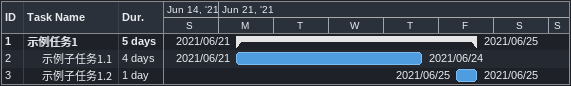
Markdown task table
| ID | Level | Task | Duration | Start | Finish |
|---|---|---|---|---|---|
| 1 | 1 | **示例任务1** | 5d | 2021-06-21 | 2021-06-25 |
| 2 | 2 | 示例子任务1.1 | 4d | 2021-06-21 | 2021-06-24 |
| 3 | 2 | 示例子任务1.2 | 1d | 2021-06-25 | 2021-06-25 |
